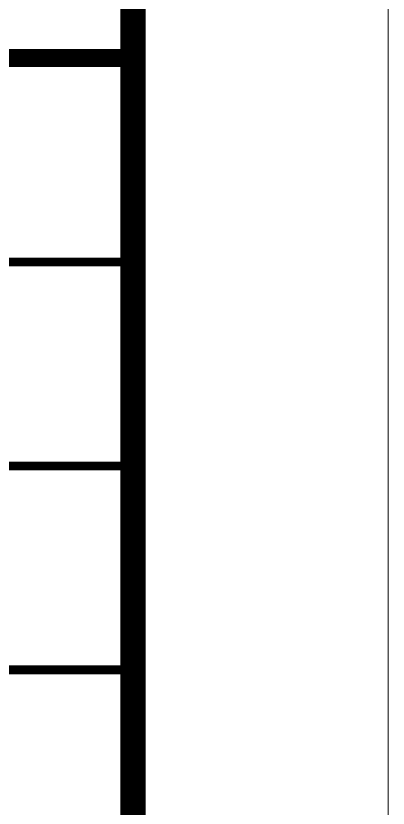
# Model space of a CAD drawing. Extents: x 2803505 to 5851001, y -1372902 to 24339.
# Drawn here: x 2950844 to 2952303, y -618595 to -615488 of the extents above; entities that cross this region are included whole.
import ezdxf

# ---------------------------------------------------------------- set-up
doc = ezdxf.new("R2010")
doc.units = 0
doc.header["$LTSCALE"] = 1000
doc.header["$MEASUREMENT"] = 0
doc.layers.add('!!电气', color=1, linetype='CONTINUOUS')
doc.layers.add('图框', color=147, linetype='CONTINUOUS', lineweight=20)

# ---------------------------------------------------------------- blocks, each defined once
blk = doc.blocks.new('A$C3F294DF5')
at = {"layer": '图框'}
for points, const_width in [([(0, 12500.3), (-7000, 12500.3)], 70), ([(-7000, 12500.3), (0, 12500.3)], 70), ([(-7000, 11700.3), (0, 11700.3)], 35), ([(-7000, 10900.3), (0, 10900.3)], 35), ([(-7000, 10100.3), (0, 10100.3)], 35)]:
    blk.add_lwpolyline(points, dxfattribs=dict(at, const_width=const_width))

msp = doc.modelspace()

# ---------------------------------------------------------------- linework, layer by layer
at = {"layer": '图框'}
msp.add_lwpolyline([(2892903.3, -587899.4), (2952303.2, -587899.4), (2952303.2, -629853.6), (2892903.3, -629853.6)], close=True, dxfattribs=at)
at = {"layer": '图框', "const_width": 100}
msp.add_lwpolyline([(2895403.3, -628853.6), (2951303.3, -628853.6), (2951303.3, -588853.6), (2895403.3, -588853.6)], close=True, dxfattribs=at)

# ---------------------------------------------------------------- block references
at = {"layer": '!!电气'}
msp.add_blockref('A$C3F294DF5', (2951303.3, -628153.6), dxfattribs=at)

doc.saveas('drawing.dxf')
